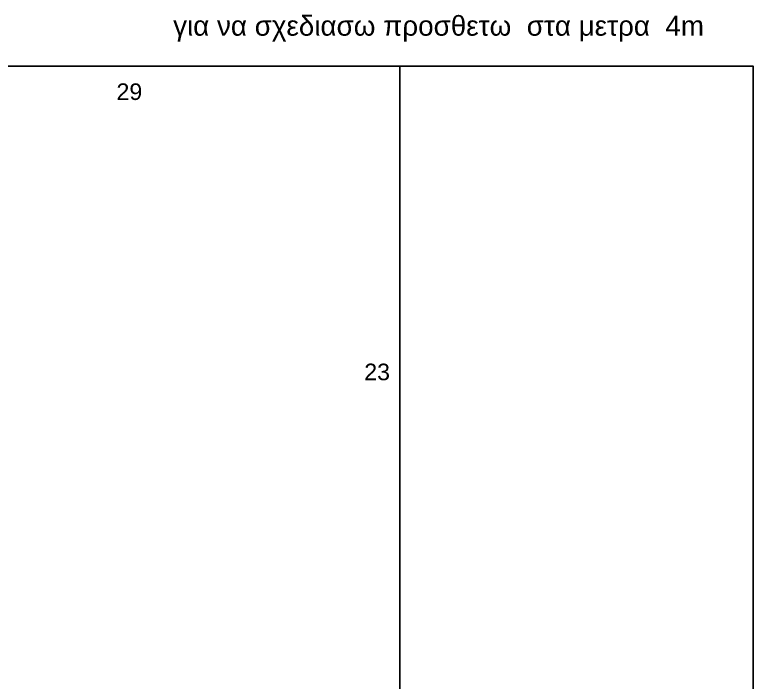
# Model space of a CAD drawing. Header units: millimetres. Extents: x 2101 to 3312, y 775 to 1363.
# Drawn here: x 3084.3 to 3307, y 1158.3 to 1359.7 of the extents above; entities that cross this region are included whole.
import ezdxf

# ---------------------------------------------------------------- set-up
doc = ezdxf.new("R2010")
doc.units = ezdxf.units.MM
doc.layers.add('Επιγραφές - Σχήματα', color=7, linetype='Continuous')
doc.styles.add('arial', font='arial.ttf')
doc.styles.get("Standard").update_dxf_attribs({"font": 'arial.ttf'})

msp = doc.modelspace()

# ---------------------------------------------------------------- linework, layer by layer
at = {"layer": 'Επιγραφές - Σχήματα'}
msp.add_lwpolyline([(2111.59, 791.84), (3200.39, 791.84), (3200.39, 1344.14), (2111.59, 1344.14)], close=True, dxfattribs=at)
at = {"layer": 'Επιγραφές - Σχήματα', "ltscale": 10}
msp.add_lwpolyline([(3200.39, 791.84), (3306.97, 791.84), (3306.97, 1344.14), (3200.39, 1344.14)], dxfattribs=at)

# ---------------------------------------------------------------- texts
at = {"layer": 'Επιγραφές - Σχήματα', "ltscale": 10, "insert": (3132.08, 1359.35), "char_height": 6, "width": 315.0361, "attachment_point": 1}
msp.add_mtext('{\\C1;για να σχεδιασω προσθετω  στα μετρα  4m}', dxfattribs=at)
at = {"layer": 'Επιγραφές - Σχήματα', "ltscale": 40, "char_height": 5, "width": 13.6107, "attachment_point": 1, "style": 'arial'}
for s, insert in [('29', (3115, 1338.96)), ('23', (3189.69, 1254.42))]:
    msp.add_mtext(s, dxfattribs=dict(at, insert=insert))

doc.saveas('drawing.dxf')
